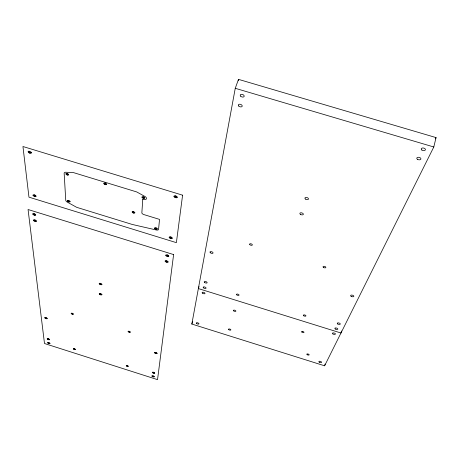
<?xml version="1.0" encoding="UTF-8"?>
<svg xmlns="http://www.w3.org/2000/svg" width="459" height="459" viewBox="0 0 459 459"><rect width="100%" height="100%" fill="white"/><g stroke="black" fill="none" stroke-linecap="round" stroke-linejoin="round"><path stroke-width="0.69" d="M105.22 184.616L105.231 183.084M133.466 213.068L133.54 211.651M127.235 366.357L127.281 365.559M129.168 332.224L129.22 331.3M143.294 198.299L143.397 196.802L142.703 196.693A1.44 0.723 21.6 0 0 142.617 197.99L143.294 198.299A1.44 0.723 21.6 0 0 144.711 197.972A1.44 0.723 21.6 0 0 143.397 196.802M155.882 229.19L156.008 227.825M153.065 376.816L153.174 375.915M153.495 373.184L153.599 372.266M155.802 353.505L155.922 352.506M166.525 262.227L166.692 260.787M167.208 256.42L167.38 254.946M170.61 238.473L170.8 236.919M175.499 197.663L175.711 195.878M191.833 324.048L235.255 88.3L238.502 79.361L436.05 137.591L433.801 146.978L324.611 365.806L191.833 324.048L192.614 321.753M238.238 80.767L238.502 79.361M341.513 330.968L340.974 333.01L198.368 288.568L199.045 286.6M324.611 365.806L325.087 364.033M435.413 138.876L436.05 137.591M235.255 88.3L433.801 146.978M28.177 151.78L31.361 152.755M173.978 196.274L177.231 197.267M103.86 183.434L106.586 184.266M65.958 173.875L68.655 174.701M141.98 197.135L144.711 197.972M132.181 211.955L134.831 212.769M67.473 200.795L70.061 201.587M154.637 228.106L157.253 228.915M33.031 195.241L36.009 196.159M169.187 237.228L172.223 238.169M32.813 214.014L35.716 214.915M165.808 255.221L168.774 256.145M33.524 220.211L36.404 221.106M165.142 261.051L168.08 261.963M99.224 283.587L101.909 284.431M99.276 293.783L101.909 294.609M71.202 313.405L73.325 314.076M128.124 331.427L130.27 332.104M44.804 317.737L47.208 318.5M154.637 352.615L157.087 353.396M47.237 338.799L49.538 339.534M152.377 372.352L154.717 373.098M73.383 348.76L75.356 349.391M126.259 365.639L128.25 366.276M47.684 342.689L49.968 343.418M151.958 375.996L154.281 376.736M34.173 213.682L34.35 215.248M34.878 219.89L35.05 221.422M45.946 317.582L46.066 318.655M48.333 338.679L48.442 339.654M48.774 342.569L48.883 343.533M29.669 151.321A1.721 0.843 25.5 0 1 31.201 153.163A1.721 0.843 25.5 0 1 28.441 152.319A1.721 0.843 25.5 0 1 29.669 151.321L29.869 153.214M34.431 194.874A1.601 0.74 24.4 0 1 35.854 196.509A1.601 0.74 24.4 0 1 33.277 195.712A1.601 0.74 24.4 0 1 34.431 194.874L34.609 196.527M72.235 313.262L72.293 314.214M74.347 348.662L74.392 349.483M67.266 173.513L67.347 175.063M68.73 200.48L68.804 201.897M100.567 283.375L100.567 284.643M100.59 293.582L100.596 294.81M142.772 199.154L141.848 212.993A2.53 1.239 21.4 0 0 143.558 214.485L159.531 219.396L158.567 229.316A2.76 1.331 20.8 0 1 156.502 230.034L132.255 224.457L76.687 207.33L67.341 202.155A3.224 1.52 23.5 0 1 65.752 200.262L64.157 173.324A3.374 1.658 24.1 0 1 65.643 172.24L73.446 172.595L136.719 191.937L145.044 196.527A3.362 1.693 21.6 0 1 146.392 198.942A3.362 1.693 21.6 0 1 143.225 199.298L142.772 199.154M173.611 254.573L157.535 379.639L44.494 343.516L28.062 209.511L173.611 254.573M182.59 195.178L176.382 242.656L28.963 197.158L22.95 146.513L182.59 195.178M302.647 331.438L302.326 331.398A1.279 0.557 16.1 0 0 301.953 332.293L302.229 332.436A1.279 0.557 16.1 0 0 303.973 332.419A1.279 0.557 16.1 0 0 302.647 331.438M67.88 201.409A1.383 0.654 23.5 0 0 70.026 201.759A1.383 0.654 23.5 0 0 68.397 200.399A1.383 0.654 23.5 0 0 67.88 201.409M154.976 228.702A1.377 0.666 20.8 0 0 157.196 229.075A1.377 0.666 20.8 0 0 155.67 227.744A1.377 0.666 20.8 0 0 154.976 228.702M132.542 212.574A1.4 0.683 21.7 0 0 134.774 212.936A1.4 0.683 21.7 0 0 133.202 211.57A1.4 0.683 21.7 0 0 132.542 212.574M104.256 184.093A1.446 0.723 22.9 0 0 106.54 184.449A1.446 0.723 22.9 0 0 104.876 183.003A1.446 0.723 22.9 0 0 104.256 184.093M66.383 174.54A1.446 0.711 24.1 0 0 68.62 174.885A1.446 0.711 24.1 0 0 66.916 173.433A1.446 0.711 24.1 0 0 66.383 174.54M174.38 197.049A1.71 0.878 20.7 0 0 177.151 197.479A1.71 0.878 20.7 0 0 175.292 195.781A1.71 0.878 20.7 0 0 174.38 197.049M169.566 237.917A1.601 0.769 20.3 0 0 172.148 238.353A1.601 0.769 20.3 0 0 170.404 236.827A1.601 0.769 20.3 0 0 169.566 237.917M152.262 376.42A1.222 0.442 19.4 0 0 154.224 376.839A1.222 0.442 19.4 0 0 152.87 375.835A1.222 0.442 19.4 0 0 152.262 376.42M152.681 372.783A1.234 0.453 19.4 0 0 154.66 373.207A1.234 0.453 19.4 0 0 153.295 372.186A1.234 0.453 19.4 0 0 152.681 372.783M48.057 343.131A1.216 0.436 21.6 0 0 49.945 343.527A1.216 0.436 21.6 0 0 48.482 342.494A1.216 0.436 21.6 0 0 48.057 343.131M47.61 339.253A1.228 0.442 21.7 0 0 49.515 339.649A1.228 0.442 21.7 0 0 48.04 338.599A1.228 0.442 21.7 0 0 47.61 339.253M45.194 318.225A1.285 0.482 22 0 0 47.179 318.626A1.285 0.482 22 0 0 45.636 317.502A1.285 0.482 22 0 0 45.194 318.225M154.953 353.086A1.285 0.493 19.5 0 0 157.03 353.51A1.285 0.493 19.5 0 0 155.607 352.42A1.285 0.493 19.5 0 0 154.953 353.086M99.66 294.334A1.394 0.574 21.3 0 0 101.869 294.753A1.394 0.574 21.3 0 0 100.251 293.496A1.394 0.574 21.3 0 0 99.66 294.334M99.614 284.161A1.423 0.597 21.4 0 0 101.864 284.58A1.423 0.597 21.4 0 0 100.217 283.289A1.423 0.597 21.4 0 0 99.614 284.161M34.006 220.882A1.549 0.689 23.8 0 0 36.376 221.284A1.549 0.689 23.8 0 0 34.511 219.798A1.549 0.689 23.8 0 0 34.006 220.882M33.295 214.697A1.561 0.7 24 0 0 35.693 215.105A1.561 0.7 24 0 0 33.805 213.59A1.561 0.7 24 0 0 33.295 214.697M165.51 261.693A1.543 0.711 20.1 0 0 168.005 262.135A1.543 0.711 20.1 0 0 166.313 260.695A1.543 0.711 20.1 0 0 165.51 261.693M166.181 255.875A1.561 0.723 20.2 0 0 168.705 256.317A1.561 0.723 20.2 0 0 166.996 254.854A1.561 0.723 20.2 0 0 166.181 255.875M71.529 313.836A1.13 0.436 21.6 0 0 73.297 314.185A1.13 0.436 21.6 0 0 71.965 313.193A1.13 0.436 21.6 0 0 71.529 313.836M73.687 349.138A1.05 0.379 21.1 0 0 75.328 349.483A1.05 0.379 21.1 0 0 74.088 348.593A1.05 0.379 21.1 0 0 73.687 349.138M126.535 366.012A1.05 0.384 20 0 0 128.21 366.368A1.05 0.384 20 0 0 127.023 365.49A1.05 0.384 20 0 0 126.535 366.012M128.417 331.846A1.13 0.442 20.3 0 0 130.224 332.213A1.13 0.442 20.3 0 0 128.945 331.232A1.13 0.442 20.3 0 0 128.417 331.846M305.545 199.091A1.853 1.01 16.1 0 0 308.488 199.068A1.853 1.01 16.1 0 0 306.107 197.433A1.853 1.01 16.1 0 0 305.545 199.091M300.473 214.359A1.807 0.964 16.3 0 0 303.336 214.359A1.807 0.964 16.3 0 0 301.006 212.781A1.807 0.964 16.3 0 0 300.473 214.359M351.141 296.296A1.647 0.78 14.6 0 0 353.797 296.411A1.647 0.78 14.6 0 0 351.743 295.068A1.647 0.78 14.6 0 0 351.141 296.296M210.308 252.708A1.612 0.775 19 0 0 212.947 253.161A1.612 0.775 19 0 0 211.255 251.641A1.612 0.775 19 0 0 210.308 252.708M335.334 329.011A1.543 0.683 15.2 0 0 337.801 329.16A1.543 0.683 15.2 0 0 335.862 327.933A1.543 0.683 15.2 0 0 335.334 329.011M203.503 287.839A1.509 0.677 18.9 0 0 205.971 288.292A1.509 0.677 18.9 0 0 204.37 286.921A1.509 0.677 18.9 0 0 203.503 287.839M240.636 96.16A2.066 1.268 19.8 0 0 244.05 96.579A2.066 1.268 19.8 0 0 241.939 94.33A2.066 1.268 19.8 0 0 240.636 96.16M421.827 150.007A2.129 1.279 11.1 0 0 425.361 149.892A2.129 1.279 11.1 0 0 422.819 147.976A2.129 1.279 11.1 0 0 421.827 150.007M238.726 106.018A2.037 1.234 19.7 0 0 242.088 106.442A2.037 1.234 19.7 0 0 240.005 104.245A2.037 1.234 19.7 0 0 238.726 106.018M417.363 159.244A2.1 1.245 11.3 0 0 420.84 159.147A2.1 1.245 11.3 0 0 418.327 157.271A2.1 1.245 11.3 0 0 417.363 159.244M337.772 323.974A1.561 0.7 15.1 0 0 340.268 324.117A1.561 0.7 15.1 0 0 338.312 322.866A1.561 0.7 15.1 0 0 337.772 323.974M204.553 282.423A1.526 0.694 18.9 0 0 207.049 282.876A1.526 0.694 18.9 0 0 205.431 281.482A1.526 0.694 18.9 0 0 204.553 282.423M323.52 267.448A1.452 0.711 15.4 0 0 325.833 267.511A1.452 0.711 15.4 0 0 323.991 266.3A1.452 0.711 15.4 0 0 323.52 267.448M236.798 294.862A1.308 0.591 17.9 0 0 238.95 295.257A1.308 0.591 17.9 0 0 237.607 294.081A1.308 0.591 17.9 0 0 236.798 294.862M303.841 315.821A1.32 0.591 16 0 0 305.923 315.935A1.32 0.591 16 0 0 304.231 314.868A1.32 0.591 16 0 0 303.841 315.821M249.874 244.716A1.434 0.711 17.8 0 0 252.243 245.112A1.434 0.711 17.8 0 0 250.792 243.752A1.434 0.711 17.8 0 0 249.874 244.716M233.711 310.875A1.268 0.557 18 0 0 235.8 311.265A1.268 0.557 18 0 0 234.492 310.146A1.268 0.557 18 0 0 233.711 310.875M228.771 329.654A1.222 0.516 18 0 0 230.779 330.044A1.222 0.516 18 0 0 229.517 328.983A1.222 0.516 18 0 0 228.771 329.654M307.209 354.732A1.234 0.516 16 0 0 309.159 354.876A1.234 0.516 16 0 0 307.582 353.912A1.234 0.516 16 0 0 307.209 354.732M319.303 362.191A1.434 0.597 15.7 0 0 321.581 362.369A1.434 0.597 15.7 0 0 319.762 361.256A1.434 0.597 15.7 0 0 319.303 362.191M196.59 323.52A1.406 0.591 18.8 0 0 198.885 323.968A1.406 0.591 18.8 0 0 197.387 322.734A1.406 0.591 18.8 0 0 196.59 323.52M202.476 293.146A1.497 0.666 18.9 0 0 204.921 293.594A1.497 0.666 18.9 0 0 203.331 292.245A1.497 0.666 18.9 0 0 202.476 293.146M332.953 333.951A1.526 0.671 15.2 0 0 335.391 334.1A1.526 0.671 15.2 0 0 333.469 332.89A1.526 0.671 15.2 0 0 332.953 333.951"/></g></svg>
